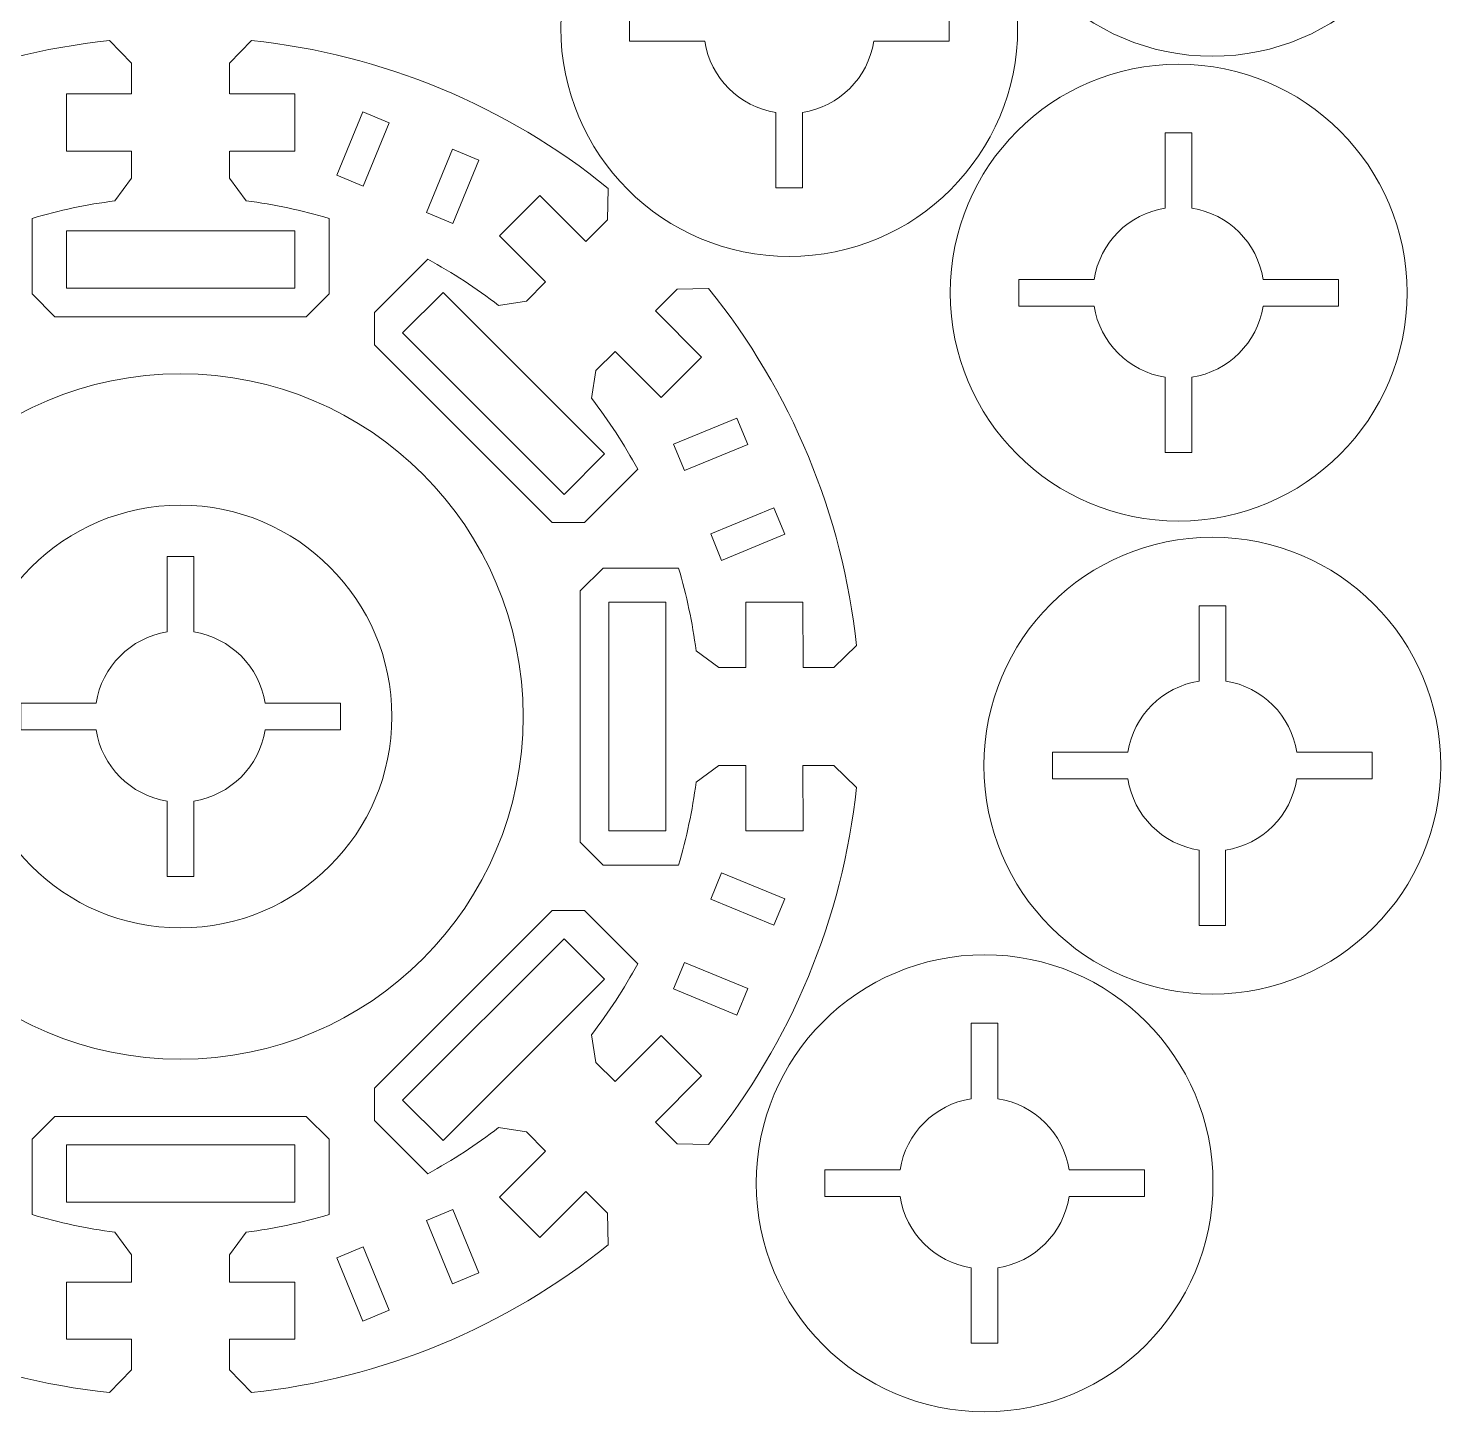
# Model space of a CAD drawing. Header units: centimetres. Extents: x -226 to -75, y 0 to 222.
# Drawn here: x -188.41 to -176.04, y 102.41 to 114.52 of the extents above; entities that cross this region are included whole.
import ezdxf

# ---------------------------------------------------------------- set-up
doc = ezdxf.new("R2010")
doc.units = ezdxf.units.CM
doc.header["$MEASUREMENT"] = 0
doc.layers.add('layer 1', color=7, linetype='Continuous')

msp = doc.modelspace()

# ---------------------------------------------------------------- linework, layer by layer
at = {"layer": 'layer 1', "color": 242, "lineweight": 9}
for points, knots in [([(-176.03975, 116.27297), (-176.03975, 117.37744), (-176.93528, 118.27297), (-178.03976, 118.27297), (-178.03976, 118.27297), (-179.14434, 118.27297), (-180.03979, 117.37744), (-180.03979, 116.2729), (-180.03979, 116.2729), (-180.03979, 115.16832), (-179.14434, 114.2729), (-178.03976, 114.27283), (-178.03976, 114.27283), (-176.93521, 114.27283), (-176.03975, 115.16839), (-176.03975, 116.27297)], [0, 0, 0, 0, 0.2, 0.2, 0.2, 0.2, 0.4, 0.4, 0.4, 0.4, 0.6, 0.6, 0.6, 0.6, 1, 1, 1, 1]), ([(-179.74424, 114.52038), (-179.74424, 115.6249), (-180.63976, 116.52039), (-181.74423, 116.52039), (-181.74423, 116.52039), (-182.84881, 116.52039), (-183.7442, 115.6249), (-183.7442, 114.52031), (-183.7442, 114.52031), (-183.74427, 113.41573), (-182.84881, 112.52031), (-181.74423, 112.52024), (-181.74423, 112.52024), (-180.63969, 112.52024), (-179.74424, 113.4158), (-179.74424, 114.52038)], [0, 0, 0, 0, 0.2, 0.2, 0.2, 0.2, 0.4, 0.4, 0.4, 0.4, 0.6, 0.6, 0.6, 0.6, 1, 1, 1, 1]), ([(-181.62753, 113.1203), (-181.62753, 113.1203), (-181.62753, 113.78031), (-181.62753, 113.78031), (-181.62753, 113.78031), (-181.30701, 113.83054), (-181.05442, 114.08313), (-181.00418, 114.40367), (-181.00418, 114.40367), (-181.00418, 114.40367), (-180.34438, 114.40367), (-180.34438, 114.40367), (-180.34438, 114.40367), (-180.34438, 114.40367), (-180.34431, 114.63696), (-180.34431, 114.63696), (-180.34431, 114.63696), (-180.34431, 114.63696), (-181.00418, 114.63696), (-181.00418, 114.63696), (-181.00418, 114.63696), (-181.05442, 114.95756), (-181.30701, 115.21015), (-181.62746, 115.26025), (-181.62746, 115.26025), (-181.62746, 115.26025), (-181.62739, 115.92033), (-181.62739, 115.92033), (-181.62739, 115.92033), (-181.62739, 115.92033), (-181.86075, 115.92033), (-181.86075, 115.92033), (-181.86075, 115.92033), (-181.86075, 115.92033), (-181.86082, 115.26025), (-181.86082, 115.26025), (-181.86082, 115.26025), (-182.18143, 115.21022), (-182.43388, 114.95749), (-182.48418, 114.63696), (-182.48418, 114.63696), (-182.48418, 114.63696), (-183.14419, 114.63696), (-183.14419, 114.63696), (-183.14419, 114.63696), (-183.14419, 114.63696), (-183.14412, 114.40367), (-183.14412, 114.40367), (-183.14412, 114.40367), (-183.14412, 114.40367), (-182.48411, 114.40367), (-182.48411, 114.40367), (-182.48411, 114.40367), (-182.43388, 114.08313), (-182.18129, 113.83054), (-181.86089, 113.78038), (-181.86089, 113.78038), (-181.86089, 113.78038), (-181.86089, 113.1203), (-181.86089, 113.1203), (-181.86089, 113.1203), (-181.86089, 113.1203), (-181.62753, 113.1203), (-181.62753, 113.1203)], [0, 0, 0, 0, 0.05882353, 0.05882353, 0.05882353, 0.05882353, 0.11764706, 0.11764706, 0.11764706, 0.11764706, 0.17647059, 0.17647059, 0.17647059, 0.17647059, 0.23529412, 0.23529412, 0.23529412, 0.23529412, 0.29411765, 0.29411765, 0.29411765, 0.29411765, 0.35294118, 0.35294118, 0.35294118, 0.35294118, 0.41176471, 0.41176471, 0.41176471, 0.41176471, 0.47058824, 0.47058824, 0.47058824, 0.47058824, 0.52941176, 0.52941176, 0.52941176, 0.52941176, 0.58823529, 0.58823529, 0.58823529, 0.58823529, 0.64705882, 0.64705882, 0.64705882, 0.64705882, 0.70588235, 0.70588235, 0.70588235, 0.70588235, 0.76470588, 0.76470588, 0.76470588, 0.76470588, 0.82352941, 0.82352941, 0.82352941, 0.82352941, 0.88235294, 0.88235294, 0.88235294, 0.88235294, 1, 1, 1, 1]), ([(-176.33478, 112.20307), (-176.33478, 113.30759), (-177.23031, 114.20308), (-178.33478, 114.20308), (-178.33478, 114.20308), (-179.43937, 114.20308), (-180.33482, 113.30759), (-180.33482, 112.203), (-180.33482, 112.203), (-180.33482, 111.09842), (-179.43937, 110.203), (-178.33478, 110.20293), (-178.33478, 110.20293), (-177.23024, 110.20293), (-176.33478, 111.09849), (-176.33478, 112.20307)], [0, 0, 0, 0, 0.2, 0.2, 0.2, 0.2, 0.4, 0.4, 0.4, 0.4, 0.6, 0.6, 0.6, 0.6, 1, 1, 1, 1]), ([(-178.21808, 110.80299), (-178.21808, 110.80299), (-178.21808, 111.463), (-178.21808, 111.463), (-178.21808, 111.463), (-177.89755, 111.51324), (-177.64496, 111.76582), (-177.59473, 112.08636), (-177.59473, 112.08636), (-177.59473, 112.08636), (-176.93493, 112.08636), (-176.93493, 112.08636), (-176.93493, 112.08636), (-176.93493, 112.08636), (-176.93486, 112.31965), (-176.93486, 112.31965), (-176.93486, 112.31965), (-176.93486, 112.31965), (-177.59473, 112.31965), (-177.59473, 112.31965), (-177.59473, 112.31965), (-177.64496, 112.64025), (-177.89755, 112.89284), (-178.21801, 112.94294), (-178.21801, 112.94294), (-178.21801, 112.94294), (-178.21794, 113.60302), (-178.21794, 113.60302), (-178.21794, 113.60302), (-178.21794, 113.60302), (-178.45131, 113.60302), (-178.45131, 113.60302), (-178.45131, 113.60302), (-178.45131, 113.60302), (-178.45138, 112.94294), (-178.45138, 112.94294), (-178.45138, 112.94294), (-178.77198, 112.89291), (-179.02443, 112.64018), (-179.07474, 112.31965), (-179.07474, 112.31965), (-179.07474, 112.31965), (-179.73475, 112.31965), (-179.73475, 112.31965), (-179.73475, 112.31965), (-179.73475, 112.31965), (-179.73468, 112.08636), (-179.73468, 112.08636), (-179.73468, 112.08636), (-179.73468, 112.08636), (-179.07466, 112.08636), (-179.07466, 112.08636), (-179.07466, 112.08636), (-179.02443, 111.76582), (-178.77184, 111.51324), (-178.45145, 111.46307), (-178.45145, 111.46307), (-178.45145, 111.46307), (-178.45145, 110.80299), (-178.45145, 110.80299), (-178.45145, 110.80299), (-178.45145, 110.80299), (-178.21808, 110.80299), (-178.21808, 110.80299)], [0, 0, 0, 0, 0.05882353, 0.05882353, 0.05882353, 0.05882353, 0.11764706, 0.11764706, 0.11764706, 0.11764706, 0.17647059, 0.17647059, 0.17647059, 0.17647059, 0.23529412, 0.23529412, 0.23529412, 0.23529412, 0.29411765, 0.29411765, 0.29411765, 0.29411765, 0.35294118, 0.35294118, 0.35294118, 0.35294118, 0.41176471, 0.41176471, 0.41176471, 0.41176471, 0.47058824, 0.47058824, 0.47058824, 0.47058824, 0.52941176, 0.52941176, 0.52941176, 0.52941176, 0.58823529, 0.58823529, 0.58823529, 0.58823529, 0.64705882, 0.64705882, 0.64705882, 0.64705882, 0.70588235, 0.70588235, 0.70588235, 0.70588235, 0.76470588, 0.76470588, 0.76470588, 0.76470588, 0.82352941, 0.82352941, 0.82352941, 0.82352941, 0.88235294, 0.88235294, 0.88235294, 0.88235294, 1, 1, 1, 1]), ([(-188.07366, 112.24298), (-188.07366, 112.24298), (-186.07366, 112.24298), (-186.07366, 112.24298), (-186.07366, 112.24298), (-186.07366, 112.24298), (-186.07366, 112.74301), (-186.07366, 112.74301), (-186.07366, 112.74301), (-186.07366, 112.74301), (-188.07366, 112.74301), (-188.07366, 112.74301), (-188.07366, 112.74301), (-188.07366, 112.74301), (-188.07366, 112.24298), (-188.07366, 112.24298)], [0, 0, 0, 0, 0.2, 0.2, 0.2, 0.2, 0.4, 0.4, 0.4, 0.4, 0.6, 0.6, 0.6, 0.6, 1, 1, 1, 1]), ([(-184.77554, 112.20535), (-184.77554, 112.20535), (-185.12906, 111.85183), (-185.12906, 111.85183), (-185.12906, 111.85183), (-185.12906, 111.85183), (-183.71488, 110.43762), (-183.71488, 110.43762), (-183.71488, 110.43762), (-183.71488, 110.43762), (-183.36133, 110.79106), (-183.36133, 110.79106), (-183.36133, 110.79106), (-183.36133, 110.79106), (-184.77554, 112.20535), (-184.77554, 112.20535)], [0, 0, 0, 0, 0.2, 0.2, 0.2, 0.2, 0.4, 0.4, 0.4, 0.4, 0.6, 0.6, 0.6, 0.6, 1, 1, 1, 1]), ([(-190.0736, 108.49305), (-190.0736, 106.8361), (-188.7305, 105.49307), (-187.07368, 105.49307), (-187.07368, 105.49307), (-185.41672, 105.493), (-184.07362, 106.83617), (-184.07369, 108.49298), (-184.07369, 108.49298), (-184.07362, 110.14987), (-185.41679, 111.49297), (-187.07375, 111.49304), (-187.07375, 111.49304), (-188.7305, 111.49297), (-190.0736, 110.14994), (-190.0736, 108.49305)], [0, 0, 0, 0, 0.2, 0.2, 0.2, 0.2, 0.4, 0.4, 0.4, 0.4, 0.6, 0.6, 0.6, 0.6, 1, 1, 1, 1]), ([(-187.07361, 110.343), (-186.05193, 110.343), (-185.22368, 109.51478), (-185.22368, 108.4931), (-185.22368, 108.4931), (-185.22368, 107.47132), (-186.05193, 106.64304), (-187.07361, 106.64304), (-187.07361, 106.64304), (-188.09536, 106.64304), (-188.92361, 107.47139), (-188.92361, 108.49307), (-188.92361, 108.49307), (-188.92361, 109.51471), (-188.09536, 110.34307), (-187.07361, 110.343)], [0, 0, 0, 0, 0.2, 0.2, 0.2, 0.2, 0.4, 0.4, 0.4, 0.4, 0.6, 0.6, 0.6, 0.6, 1, 1, 1, 1]), ([(-176.03961, 108.06303), (-176.03961, 109.16755), (-176.93514, 110.06304), (-178.03961, 110.06304), (-178.03961, 110.06304), (-179.1442, 110.06304), (-180.03958, 109.16755), (-180.03958, 108.06296), (-180.03958, 108.06296), (-180.03965, 106.95839), (-179.1442, 106.06297), (-178.03961, 106.0629), (-178.03961, 106.0629), (-176.93507, 106.0629), (-176.03961, 106.95846), (-176.03961, 108.06303)], [0, 0, 0, 0, 0.2, 0.2, 0.2, 0.2, 0.4, 0.4, 0.4, 0.4, 0.6, 0.6, 0.6, 0.6, 1, 1, 1, 1]), ([(-188.47364, 108.6097), (-188.47364, 108.6097), (-187.8137, 108.60963), (-187.8137, 108.60963), (-187.8137, 108.60963), (-187.76347, 108.93024), (-187.51081, 109.18275), (-187.19027, 109.23299), (-187.19027, 109.23299), (-187.19027, 109.23299), (-187.19034, 109.89307), (-187.19034, 109.89307), (-187.19034, 109.89307), (-187.19034, 109.89307), (-186.95698, 109.89307), (-186.95698, 109.89307), (-186.95698, 109.89307), (-186.95698, 109.89307), (-186.95698, 109.23299), (-186.95698, 109.23299), (-186.95698, 109.23299), (-186.63645, 109.18289), (-186.38386, 108.93024), (-186.33362, 108.60977), (-186.33362, 108.60977), (-186.33362, 108.60977), (-185.67368, 108.6097), (-185.67368, 108.6097), (-185.67368, 108.6097), (-185.67368, 108.6097), (-185.67368, 108.37634), (-185.67368, 108.37634), (-185.67368, 108.37634), (-185.67368, 108.37634), (-186.33362, 108.37634), (-186.33362, 108.37634), (-186.33362, 108.37634), (-186.38386, 108.05588), (-186.63645, 107.80329), (-186.95698, 107.75305), (-186.95698, 107.75305), (-186.95698, 107.75305), (-186.95698, 107.09312), (-186.95698, 107.09312), (-186.95698, 107.09312), (-186.95698, 107.09312), (-187.19027, 107.09298), (-187.19027, 107.09298), (-187.19027, 107.09298), (-187.19027, 107.09298), (-187.19034, 107.75305), (-187.19034, 107.75305), (-187.19034, 107.75305), (-187.51088, 107.80329), (-187.76347, 108.0558), (-187.8137, 108.37634), (-187.8137, 108.37634), (-187.8137, 108.37634), (-188.47364, 108.37634), (-188.47364, 108.37634), (-188.47364, 108.37634), (-188.47364, 108.37634), (-188.47364, 108.6097), (-188.47364, 108.6097)], [0, 0, 0, 0, 0.05882353, 0.05882353, 0.05882353, 0.05882353, 0.11764706, 0.11764706, 0.11764706, 0.11764706, 0.17647059, 0.17647059, 0.17647059, 0.17647059, 0.23529412, 0.23529412, 0.23529412, 0.23529412, 0.29411765, 0.29411765, 0.29411765, 0.29411765, 0.35294118, 0.35294118, 0.35294118, 0.35294118, 0.41176471, 0.41176471, 0.41176471, 0.41176471, 0.47058824, 0.47058824, 0.47058824, 0.47058824, 0.52941176, 0.52941176, 0.52941176, 0.52941176, 0.58823529, 0.58823529, 0.58823529, 0.58823529, 0.64705882, 0.64705882, 0.64705882, 0.64705882, 0.70588235, 0.70588235, 0.70588235, 0.70588235, 0.76470588, 0.76470588, 0.76470588, 0.76470588, 0.82352941, 0.82352941, 0.82352941, 0.82352941, 0.88235294, 0.88235294, 0.88235294, 0.88235294, 1, 1, 1, 1]), ([(-183.32362, 107.493), (-183.32362, 107.493), (-182.82359, 107.493), (-182.82359, 107.493), (-182.82359, 107.493), (-182.82359, 107.493), (-182.82359, 109.49301), (-182.82359, 109.49301), (-182.82359, 109.49301), (-182.82359, 109.49301), (-183.32362, 109.49301), (-183.32362, 109.49301), (-183.32362, 109.49301), (-183.32362, 109.49301), (-183.32362, 107.493), (-183.32362, 107.493)], [0, 0, 0, 0, 0.2, 0.2, 0.2, 0.2, 0.4, 0.4, 0.4, 0.4, 0.6, 0.6, 0.6, 0.6, 1, 1, 1, 1]), ([(-177.92288, 106.66296), (-177.92288, 106.66296), (-177.92288, 107.32297), (-177.92288, 107.32297), (-177.92288, 107.32297), (-177.60235, 107.3732), (-177.34976, 107.62578), (-177.29952, 107.94632), (-177.29952, 107.94632), (-177.29952, 107.94632), (-176.63972, 107.94632), (-176.63972, 107.94632), (-176.63972, 107.94632), (-176.63972, 107.94632), (-176.63965, 108.17961), (-176.63965, 108.17961), (-176.63965, 108.17961), (-176.63965, 108.17961), (-177.29952, 108.17961), (-177.29952, 108.17961), (-177.29952, 108.17961), (-177.34976, 108.50021), (-177.60235, 108.7528), (-177.92281, 108.8029), (-177.92281, 108.8029), (-177.92281, 108.8029), (-177.92274, 109.46298), (-177.92274, 109.46298), (-177.92274, 109.46298), (-177.92274, 109.46298), (-178.1561, 109.46298), (-178.1561, 109.46298), (-178.1561, 109.46298), (-178.1561, 109.46298), (-178.15617, 108.8029), (-178.15617, 108.8029), (-178.15617, 108.8029), (-178.47678, 108.75287), (-178.72922, 108.50014), (-178.77953, 108.17961), (-178.77953, 108.17961), (-178.77953, 108.17961), (-179.43954, 108.17961), (-179.43954, 108.17961), (-179.43954, 108.17961), (-179.43954, 108.17961), (-179.43947, 107.94632), (-179.43947, 107.94632), (-179.43947, 107.94632), (-179.43947, 107.94632), (-178.77946, 107.94632), (-178.77946, 107.94632), (-178.77946, 107.94632), (-178.72922, 107.62578), (-178.47664, 107.3732), (-178.15624, 107.32304), (-178.15624, 107.32304), (-178.15624, 107.32304), (-178.15624, 106.66296), (-178.15624, 106.66296), (-178.15624, 106.66296), (-178.15624, 106.66296), (-177.92288, 106.66296), (-177.92288, 106.66296)], [0, 0, 0, 0, 0.05882353, 0.05882353, 0.05882353, 0.05882353, 0.11764706, 0.11764706, 0.11764706, 0.11764706, 0.17647059, 0.17647059, 0.17647059, 0.17647059, 0.23529412, 0.23529412, 0.23529412, 0.23529412, 0.29411765, 0.29411765, 0.29411765, 0.29411765, 0.35294118, 0.35294118, 0.35294118, 0.35294118, 0.41176471, 0.41176471, 0.41176471, 0.41176471, 0.47058824, 0.47058824, 0.47058824, 0.47058824, 0.52941176, 0.52941176, 0.52941176, 0.52941176, 0.58823529, 0.58823529, 0.58823529, 0.58823529, 0.64705882, 0.64705882, 0.64705882, 0.64705882, 0.70588235, 0.70588235, 0.70588235, 0.70588235, 0.76470588, 0.76470588, 0.76470588, 0.76470588, 0.82352941, 0.82352941, 0.82352941, 0.82352941, 0.88235294, 0.88235294, 0.88235294, 0.88235294, 1, 1, 1, 1]), ([(-185.12906, 105.13423), (-185.12906, 105.13423), (-184.77554, 104.78071), (-184.77554, 104.78071), (-184.77554, 104.78071), (-184.77554, 104.78071), (-183.36133, 106.19489), (-183.36133, 106.19489), (-183.36133, 106.19489), (-183.36133, 106.19489), (-183.71485, 106.54845), (-183.71485, 106.54845), (-183.71485, 106.54845), (-183.71485, 106.54845), (-185.12906, 105.13423), (-185.12906, 105.13423)], [0, 0, 0, 0, 0.2, 0.2, 0.2, 0.2, 0.4, 0.4, 0.4, 0.4, 0.6, 0.6, 0.6, 0.6, 1, 1, 1, 1]), ([(-178.03376, 104.40766), (-178.03376, 105.51217), (-178.92928, 106.40766), (-180.03376, 106.40766), (-180.03376, 106.40766), (-181.13834, 106.40766), (-182.03372, 105.51217), (-182.03372, 104.40759), (-182.03372, 104.40759), (-182.03379, 103.30301), (-181.13834, 102.40759), (-180.03376, 102.40751), (-180.03376, 102.40751), (-178.92921, 102.40751), (-178.03376, 103.30308), (-178.03376, 104.40766)], [0, 0, 0, 0, 0.2, 0.2, 0.2, 0.2, 0.4, 0.4, 0.4, 0.4, 0.6, 0.6, 0.6, 0.6, 1, 1, 1, 1]), ([(-179.91706, 103.00757), (-179.91706, 103.00757), (-179.91706, 103.66758), (-179.91706, 103.66758), (-179.91706, 103.66758), (-179.59653, 103.71782), (-179.34394, 103.97041), (-179.2937, 104.29094), (-179.2937, 104.29094), (-179.2937, 104.29094), (-178.6339, 104.29094), (-178.6339, 104.29094), (-178.6339, 104.29094), (-178.6339, 104.29094), (-178.63383, 104.52423), (-178.63383, 104.52423), (-178.63383, 104.52423), (-178.63383, 104.52423), (-179.2937, 104.52423), (-179.2937, 104.52423), (-179.2937, 104.52423), (-179.34394, 104.84484), (-179.59653, 105.09743), (-179.91699, 105.14752), (-179.91699, 105.14752), (-179.91699, 105.14752), (-179.91692, 105.8076), (-179.91692, 105.8076), (-179.91692, 105.8076), (-179.91692, 105.8076), (-180.15028, 105.8076), (-180.15028, 105.8076), (-180.15028, 105.8076), (-180.15028, 105.8076), (-180.15035, 105.14752), (-180.15035, 105.14752), (-180.15035, 105.14752), (-180.47096, 105.0975), (-180.72341, 104.84477), (-180.77371, 104.52423), (-180.77371, 104.52423), (-180.77371, 104.52423), (-181.43372, 104.52423), (-181.43372, 104.52423), (-181.43372, 104.52423), (-181.43372, 104.52423), (-181.43364, 104.29094), (-181.43364, 104.29094), (-181.43364, 104.29094), (-181.43364, 104.29094), (-180.77364, 104.29094), (-180.77364, 104.29094), (-180.77364, 104.29094), (-180.72341, 103.97041), (-180.47082, 103.71782), (-180.15043, 103.66765), (-180.15043, 103.66765), (-180.15043, 103.66765), (-180.15043, 103.00757), (-180.15043, 103.00757), (-180.15043, 103.00757), (-180.15043, 103.00757), (-179.91706, 103.00757), (-179.91706, 103.00757)], [0, 0, 0, 0, 0.05882353, 0.05882353, 0.05882353, 0.05882353, 0.11764706, 0.11764706, 0.11764706, 0.11764706, 0.17647059, 0.17647059, 0.17647059, 0.17647059, 0.23529412, 0.23529412, 0.23529412, 0.23529412, 0.29411765, 0.29411765, 0.29411765, 0.29411765, 0.35294118, 0.35294118, 0.35294118, 0.35294118, 0.41176471, 0.41176471, 0.41176471, 0.41176471, 0.47058824, 0.47058824, 0.47058824, 0.47058824, 0.52941176, 0.52941176, 0.52941176, 0.52941176, 0.58823529, 0.58823529, 0.58823529, 0.58823529, 0.64705882, 0.64705882, 0.64705882, 0.64705882, 0.70588235, 0.70588235, 0.70588235, 0.70588235, 0.76470588, 0.76470588, 0.76470588, 0.76470588, 0.82352941, 0.82352941, 0.82352941, 0.82352941, 0.88235294, 0.88235294, 0.88235294, 0.88235294, 1, 1, 1, 1]), ([(-188.07366, 104.24298), (-188.07366, 104.24298), (-186.07366, 104.24298), (-186.07366, 104.24298), (-186.07366, 104.24298), (-186.07366, 104.24298), (-186.07366, 104.74301), (-186.07366, 104.74301), (-186.07366, 104.74301), (-186.07366, 104.74301), (-188.07366, 104.74301), (-188.07366, 104.74301), (-188.07366, 104.74301), (-188.07366, 104.74301), (-188.07366, 104.24298), (-188.07366, 104.24298)], [0, 0, 0, 0, 0.2, 0.2, 0.2, 0.2, 0.4, 0.4, 0.4, 0.4, 0.6, 0.6, 0.6, 0.6, 1, 1, 1, 1])]:
    msp.add_open_spline(points, degree=3, knots=knots, dxfattribs=at)
for points in [[(-190.81892, 113.1163), (-189.92455, 113.8408), (-188.8393, 114.29038), (-187.6945, 114.41043)], [(-187.6945, 114.41042), (-187.6945, 114.41042), (-187.50364, 114.21148), (-187.50364, 114.21148)], [(-186.64368, 114.21149), (-186.64368, 114.21149), (-186.45283, 114.4105), (-186.45283, 114.4105)], [(-186.45283, 114.41049), (-185.3081, 114.29033), (-184.22274, 113.84082), (-183.32841, 113.11629)], [(-187.50364, 114.21149), (-187.50364, 114.21149), (-187.50364, 113.94307), (-187.50364, 113.94307)], [(-186.64368, 113.94292), (-186.64368, 113.94292), (-186.64368, 114.21149), (-186.64368, 114.21149)], [(-187.50364, 113.94306), (-187.50364, 113.94306), (-188.07366, 113.94291), (-188.07366, 113.94291)], [(-188.07366, 113.94292), (-188.07366, 113.94292), (-188.07366, 113.44289), (-188.07366, 113.44289)], [(-186.07362, 113.94299), (-186.07362, 113.94299), (-186.64364, 113.94291), (-186.64364, 113.94291)], [(-186.07362, 113.94299), (-186.07362, 113.94299), (-186.07362, 113.44296), (-186.07362, 113.44296)], [(-185.47701, 113.78472), (-185.47701, 113.78472), (-185.70667, 113.2304), (-185.70667, 113.2304)], [(-185.24604, 113.68915), (-185.24604, 113.68915), (-185.47701, 113.78472), (-185.47701, 113.78472)], [(-185.47563, 113.13477), (-185.47563, 113.13477), (-185.24604, 113.68916), (-185.24604, 113.68916)], [(-187.50364, 113.44297), (-187.50364, 113.44297), (-188.07366, 113.44289), (-188.07366, 113.44289)], [(-187.50364, 113.44297), (-187.50364, 113.44297), (-187.50364, 113.20498), (-187.50364, 113.20498)], [(-186.64368, 113.20498), (-186.64368, 113.20498), (-186.64368, 113.44296), (-186.64368, 113.44296)], [(-186.07362, 113.44297), (-186.07362, 113.44297), (-186.64364, 113.44297), (-186.64364, 113.44297)], [(-184.69176, 113.45943), (-184.69176, 113.45943), (-184.92135, 112.90518), (-184.92135, 112.90518)], [(-184.46072, 113.36379), (-184.46072, 113.36379), (-184.69176, 113.45943), (-184.69176, 113.45943)], [(-184.69035, 112.80955), (-184.69035, 112.80955), (-184.46069, 113.3638), (-184.46069, 113.3638)], [(-187.50364, 113.20498), (-187.50364, 113.20498), (-187.64842, 113.00647), (-187.64842, 113.00647)], [(-186.4989, 113.00654), (-186.4989, 113.00654), (-186.64368, 113.20498), (-186.64368, 113.20498)], [(-185.70667, 113.2304), (-185.70667, 113.2304), (-185.47563, 113.13476), (-185.47563, 113.13476)], [(-183.92708, 113.05374), (-183.92708, 113.05374), (-184.28056, 112.70025), (-184.28056, 112.70025)], [(-183.52399, 112.6508), (-183.52399, 112.6508), (-183.92708, 113.05374), (-183.92708, 113.05374)], [(-183.32831, 113.11623), (-183.32831, 113.11623), (-183.33402, 112.84068), (-183.33402, 112.84068)], [(-187.64839, 113.00647), (-187.89519, 112.97511), (-188.13533, 112.92441), (-188.37367, 112.85329)], [(-185.77362, 112.85323), (-186.01203, 112.92435), (-186.2522, 112.97512), (-186.4989, 113.00655)], [(-188.37367, 112.8533), (-188.37367, 112.8533), (-188.37367, 112.19301), (-188.37367, 112.19301)], [(-185.77362, 112.19301), (-185.77362, 112.19301), (-185.77362, 112.85324), (-185.77362, 112.85324)], [(-184.92131, 112.90518), (-184.92131, 112.90518), (-184.69035, 112.80955), (-184.69035, 112.80955)], [(-183.33402, 112.84069), (-183.33402, 112.84069), (-183.52399, 112.65079), (-183.52399, 112.65079)], [(-183.87744, 112.2972), (-183.87744, 112.2972), (-184.28053, 112.70028), (-184.28053, 112.70028)], [(-184.90967, 112.4955), (-184.90967, 112.4955), (-185.37654, 112.02856), (-185.37654, 112.02856)], [(-184.28846, 112.09097), (-184.48524, 112.24316), (-184.69091, 112.37711), (-184.90967, 112.4955)], [(-188.37367, 112.19301), (-188.37367, 112.19301), (-188.17364, 111.99299), (-188.17364, 111.99299)], [(-185.97365, 111.99299), (-185.97365, 111.99299), (-185.77362, 112.19302), (-185.77362, 112.19302)], [(-183.87744, 112.2972), (-183.87744, 112.2972), (-184.04575, 112.12881), (-184.04575, 112.12881)], [(-182.91588, 112.04274), (-182.91588, 112.04274), (-182.72598, 112.23264), (-182.72598, 112.23264)], [(-182.72598, 112.23263), (-182.72598, 112.23263), (-182.45031, 112.23828), (-182.45031, 112.23828)], [(-182.45028, 112.23829), (-181.72578, 111.34392), (-181.27628, 110.25867), (-181.15609, 109.11387)], [(-184.04579, 112.1288), (-184.04579, 112.1288), (-184.28853, 112.09098), (-184.28853, 112.09098)], [(-188.17364, 111.99299), (-188.17364, 111.99299), (-185.97368, 111.99299), (-185.97368, 111.99299)], [(-185.37657, 112.02854), (-185.37657, 112.02854), (-185.37664, 111.74569), (-185.37664, 111.74569)], [(-182.51279, 111.63966), (-182.51279, 111.63966), (-182.91588, 112.04275), (-182.91588, 112.04275)], [(-185.37664, 111.74571), (-185.37664, 111.74571), (-183.82096, 110.1901), (-183.82096, 110.1901)], [(-183.43774, 111.52081), (-183.43774, 111.52081), (-183.26946, 111.68919), (-183.26946, 111.68919)], [(-182.86631, 111.28606), (-182.86631, 111.28606), (-183.26946, 111.68921), (-183.26946, 111.68921)], [(-182.51279, 111.63966), (-182.51279, 111.63966), (-182.86631, 111.28607), (-182.86631, 111.28607)], [(-183.4757, 111.27814), (-183.4757, 111.27814), (-183.43774, 111.52081), (-183.43774, 111.52081)], [(-183.07124, 110.65705), (-183.18949, 110.87581), (-183.3234, 111.08155), (-183.4757, 111.27819)], [(-182.20288, 111.10595), (-182.20288, 111.10595), (-182.75713, 110.87636), (-182.75713, 110.87636)], [(-182.1071, 110.87499), (-182.1071, 110.87499), (-182.20288, 111.10595), (-182.20288, 111.10595)], [(-182.75713, 110.87637), (-182.75713, 110.87637), (-182.66149, 110.64533), (-182.66149, 110.64533)], [(-182.66149, 110.64534), (-182.66149, 110.64534), (-182.1071, 110.875), (-182.1071, 110.875)], [(-183.53818, 110.19004), (-183.53818, 110.19004), (-183.07124, 110.65704), (-183.07124, 110.65704)], [(-181.87758, 110.32061), (-181.87758, 110.32061), (-182.43183, 110.09109), (-182.43183, 110.09109)], [(-181.7818, 110.08972), (-181.7818, 110.08972), (-181.87758, 110.32061), (-181.87758, 110.32061)], [(-183.82096, 110.19011), (-183.82096, 110.19011), (-183.53818, 110.19004), (-183.53818, 110.19004)], [(-182.43183, 110.09109), (-182.43183, 110.09109), (-182.33619, 109.86006), (-182.33619, 109.86006)], [(-182.33619, 109.86007), (-182.33619, 109.86007), (-181.7818, 110.08972), (-181.7818, 110.08972)], [(-183.37364, 109.79295), (-183.37364, 109.79295), (-183.57359, 109.593), (-183.57359, 109.593)], [(-182.71328, 109.79295), (-182.71328, 109.79295), (-183.37364, 109.79295), (-183.37364, 109.79295)], [(-182.56013, 109.0677), (-182.59157, 109.3145), (-182.64226, 109.5547), (-182.71331, 109.79297)], [(-183.57359, 109.593), (-183.57359, 109.593), (-183.57359, 107.39305), (-183.57359, 107.39305)], [(-182.12371, 108.92293), (-182.12371, 108.92293), (-182.12364, 109.49302), (-182.12364, 109.49302)], [(-181.62369, 109.49309), (-181.62369, 109.49309), (-182.12364, 109.49302), (-182.12364, 109.49302)], [(-181.62362, 108.923), (-181.62362, 108.923), (-181.62369, 109.49309), (-181.62369, 109.49309)], [(-181.15619, 109.11386), (-181.15619, 109.11386), (-181.35505, 108.923), (-181.35505, 108.923)], [(-182.36177, 108.92293), (-182.36177, 108.92293), (-182.56013, 109.06771), (-182.56013, 109.06771)], [(-182.12371, 108.92293), (-182.12371, 108.92293), (-182.36177, 108.92293), (-182.36177, 108.92293)], [(-181.35505, 108.923), (-181.35505, 108.923), (-181.62362, 108.923), (-181.62362, 108.923)], [(-182.56013, 107.91827), (-182.56013, 107.91827), (-182.36177, 108.06305), (-182.36177, 108.06305)], [(-182.36177, 108.06303), (-182.36177, 108.06303), (-182.12371, 108.06303), (-182.12371, 108.06303)], [(-182.12371, 107.49301), (-182.12371, 107.49301), (-182.12371, 108.06303), (-182.12371, 108.06303)], [(-181.62369, 108.0631), (-181.62369, 108.0631), (-181.35512, 108.0631), (-181.35512, 108.0631)], [(-181.62362, 107.49294), (-181.62362, 107.49294), (-181.62369, 108.0631), (-181.62369, 108.0631)], [(-181.35508, 108.0631), (-181.35508, 108.0631), (-181.15609, 107.87211), (-181.15609, 107.87211)], [(-182.71328, 107.19309), (-182.6423, 107.43135), (-182.59153, 107.67155), (-182.5601, 107.91836)], [(-181.15612, 107.87224), (-181.27621, 106.72738), (-181.72578, 105.64217), (-182.45031, 104.74777)], [(-181.62362, 107.49294), (-181.62362, 107.49294), (-182.12371, 107.49301), (-182.12371, 107.49301)], [(-183.57359, 107.39304), (-183.57359, 107.39304), (-183.37364, 107.19309), (-183.37364, 107.19309)], [(-183.37364, 107.19309), (-183.37364, 107.19309), (-182.71328, 107.19309), (-182.71328, 107.19309)], [(-182.33619, 107.12605), (-182.33619, 107.12605), (-182.43183, 106.89508), (-182.43183, 106.89508)], [(-181.7818, 106.89633), (-181.7818, 106.89633), (-182.33619, 107.12606), (-182.33619, 107.12606)], [(-182.43183, 106.89509), (-182.43183, 106.89509), (-181.87758, 106.66536), (-181.87758, 106.66536)], [(-181.87758, 106.66537), (-181.87758, 106.66537), (-181.7818, 106.89633), (-181.7818, 106.89633)], [(-183.82096, 106.79594), (-183.82096, 106.79594), (-185.37657, 105.24026), (-185.37657, 105.24026)], [(-183.5381, 106.79594), (-183.5381, 106.79594), (-183.82096, 106.79594), (-183.82096, 106.79594)], [(-183.07124, 106.32906), (-183.07124, 106.32906), (-183.5381, 106.79593), (-183.5381, 106.79593)], [(-183.4757, 105.70784), (-183.32351, 105.90462), (-183.18949, 106.11029), (-183.07124, 106.32905)], [(-182.66149, 106.34077), (-182.66149, 106.34077), (-182.75705, 106.10974), (-182.75705, 106.10974)], [(-182.1071, 106.11112), (-182.1071, 106.11112), (-182.66149, 106.34078), (-182.66149, 106.34078)], [(-182.75705, 106.10974), (-182.75705, 106.10974), (-182.20281, 105.88016), (-182.20281, 105.88016)], [(-182.20281, 105.88016), (-182.20281, 105.88016), (-182.1071, 106.11113), (-182.1071, 106.11113)], [(-183.43774, 105.46517), (-183.43774, 105.46517), (-183.4757, 105.70784), (-183.4757, 105.70784)], [(-183.26946, 105.29684), (-183.26946, 105.29684), (-182.86631, 105.69992), (-182.86631, 105.69992)], [(-182.51279, 105.34645), (-182.51279, 105.34645), (-182.86631, 105.69993), (-182.86631, 105.69993)], [(-183.26946, 105.29684), (-183.26946, 105.29684), (-183.43774, 105.46515), (-183.43774, 105.46515)], [(-182.91595, 104.9433), (-182.91595, 104.9433), (-182.51279, 105.34646), (-182.51279, 105.34646)], [(-185.37657, 105.24027), (-185.37657, 105.24027), (-185.37664, 104.95748), (-185.37664, 104.95748)], [(-188.17371, 104.99305), (-188.17371, 104.99305), (-188.37367, 104.7931), (-188.37367, 104.7931)], [(-185.97365, 104.99305), (-185.97365, 104.99305), (-188.17368, 104.99305), (-188.17368, 104.99305)], [(-185.77359, 104.7931), (-185.77359, 104.7931), (-185.97368, 104.99305), (-185.97368, 104.99305)], [(-185.37664, 104.9575), (-185.37664, 104.9575), (-184.90971, 104.49063), (-184.90971, 104.49063)], [(-184.90967, 104.49062), (-184.69084, 104.60887), (-184.48524, 104.74285), (-184.28853, 104.89501)], [(-184.28853, 104.895), (-184.28853, 104.895), (-184.04586, 104.85719), (-184.04586, 104.85719)], [(-182.72598, 104.75334), (-182.72598, 104.75334), (-182.91595, 104.94331), (-182.91595, 104.94331)], [(-188.37367, 104.7931), (-188.37367, 104.7931), (-188.37374, 104.13266), (-188.37374, 104.13266)], [(-185.77369, 104.13274), (-185.77369, 104.13274), (-185.77355, 104.79311), (-185.77355, 104.79311)], [(-184.04586, 104.85718), (-184.04586, 104.85718), (-183.87755, 104.68879), (-183.87755, 104.68879)], [(-184.2806, 104.28577), (-184.2806, 104.28577), (-183.87751, 104.68879), (-183.87751, 104.68879)], [(-182.45035, 104.74776), (-182.45035, 104.74776), (-182.72598, 104.75334), (-182.72598, 104.75334)], [(-183.92708, 103.93217), (-183.92708, 103.93217), (-184.2806, 104.28576), (-184.2806, 104.28576)], [(-183.92708, 103.93217), (-183.92708, 103.93217), (-183.52392, 104.33532), (-183.52392, 104.33532)], [(-183.52392, 104.33531), (-183.52392, 104.33531), (-183.33409, 104.14534), (-183.33409, 104.14534)], [(-184.69031, 104.17649), (-184.69031, 104.17649), (-184.92135, 104.08093), (-184.92135, 104.08093)], [(-184.46072, 103.62218), (-184.46072, 103.62218), (-184.69031, 104.1765), (-184.69031, 104.1765)], [(-183.33409, 104.14535), (-183.33409, 104.14535), (-183.32845, 103.86973), (-183.32845, 103.86973)], [(-188.37374, 104.13267), (-188.13533, 104.06155), (-187.89523, 104.01093), (-187.64839, 103.9795)], [(-186.4989, 103.9795), (-186.25224, 104.01094), (-186.01196, 104.06163), (-185.77369, 104.13275)], [(-184.92131, 104.08093), (-184.92131, 104.08093), (-184.69172, 103.52647), (-184.69172, 103.52647)], [(-187.64839, 103.9795), (-187.64839, 103.9795), (-187.50361, 103.78114), (-187.50361, 103.78114)], [(-186.64368, 103.78107), (-186.64368, 103.78107), (-186.4989, 103.9795), (-186.4989, 103.9795)], [(-187.6945, 102.57556), (-188.83923, 102.69565), (-189.92458, 103.14523), (-190.81891, 103.86976)], [(-187.50364, 103.78114), (-187.50364, 103.78114), (-187.50364, 103.54315), (-187.50364, 103.54315)], [(-186.64375, 103.54301), (-186.64375, 103.54301), (-186.64368, 103.78107), (-186.64368, 103.78107)], [(-183.32838, 103.86974), (-184.22274, 103.14517), (-185.30806, 102.69566), (-186.45279, 102.57554)], [(-185.47563, 103.85128), (-185.47563, 103.85128), (-185.70674, 103.75557), (-185.70674, 103.75557)], [(-185.24604, 103.29689), (-185.24604, 103.29689), (-185.47563, 103.85128), (-185.47563, 103.85128)], [(-185.70674, 103.75557), (-185.70674, 103.75557), (-185.47701, 103.20125), (-185.47701, 103.20125)], [(-188.07366, 103.54308), (-188.07366, 103.54308), (-187.50364, 103.54315), (-187.50364, 103.54315)], [(-188.07366, 103.04306), (-188.07366, 103.04306), (-188.07366, 103.54309), (-188.07366, 103.54309)], [(-186.64375, 103.54301), (-186.64375, 103.54301), (-186.07366, 103.54308), (-186.07366, 103.54308)], [(-186.07362, 103.04306), (-186.07362, 103.04306), (-186.07362, 103.54309), (-186.07362, 103.54309)], [(-184.69176, 103.52647), (-184.69176, 103.52647), (-184.46072, 103.62218), (-184.46072, 103.62218)], [(-185.47701, 103.20126), (-185.47701, 103.20126), (-185.24604, 103.2969), (-185.24604, 103.2969)], [(-188.07366, 103.04306), (-188.07366, 103.04306), (-187.50364, 103.04306), (-187.50364, 103.04306)], [(-187.50364, 103.04306), (-187.50364, 103.04306), (-187.50364, 102.77442), (-187.50364, 102.77442)], [(-186.64368, 103.04306), (-186.64368, 103.04306), (-186.07366, 103.04306), (-186.07366, 103.04306)], [(-186.64368, 102.77441), (-186.64368, 102.77441), (-186.64368, 103.04305), (-186.64368, 103.04305)], [(-187.50364, 102.77441), (-187.50364, 102.77441), (-187.69457, 102.57548), (-187.69457, 102.57548)], [(-186.45283, 102.57556), (-186.45283, 102.57556), (-186.64368, 102.77442), (-186.64368, 102.77442)]]:
    msp.add_open_spline(points, degree=3, dxfattribs=at)

doc.saveas('drawing.dxf')
